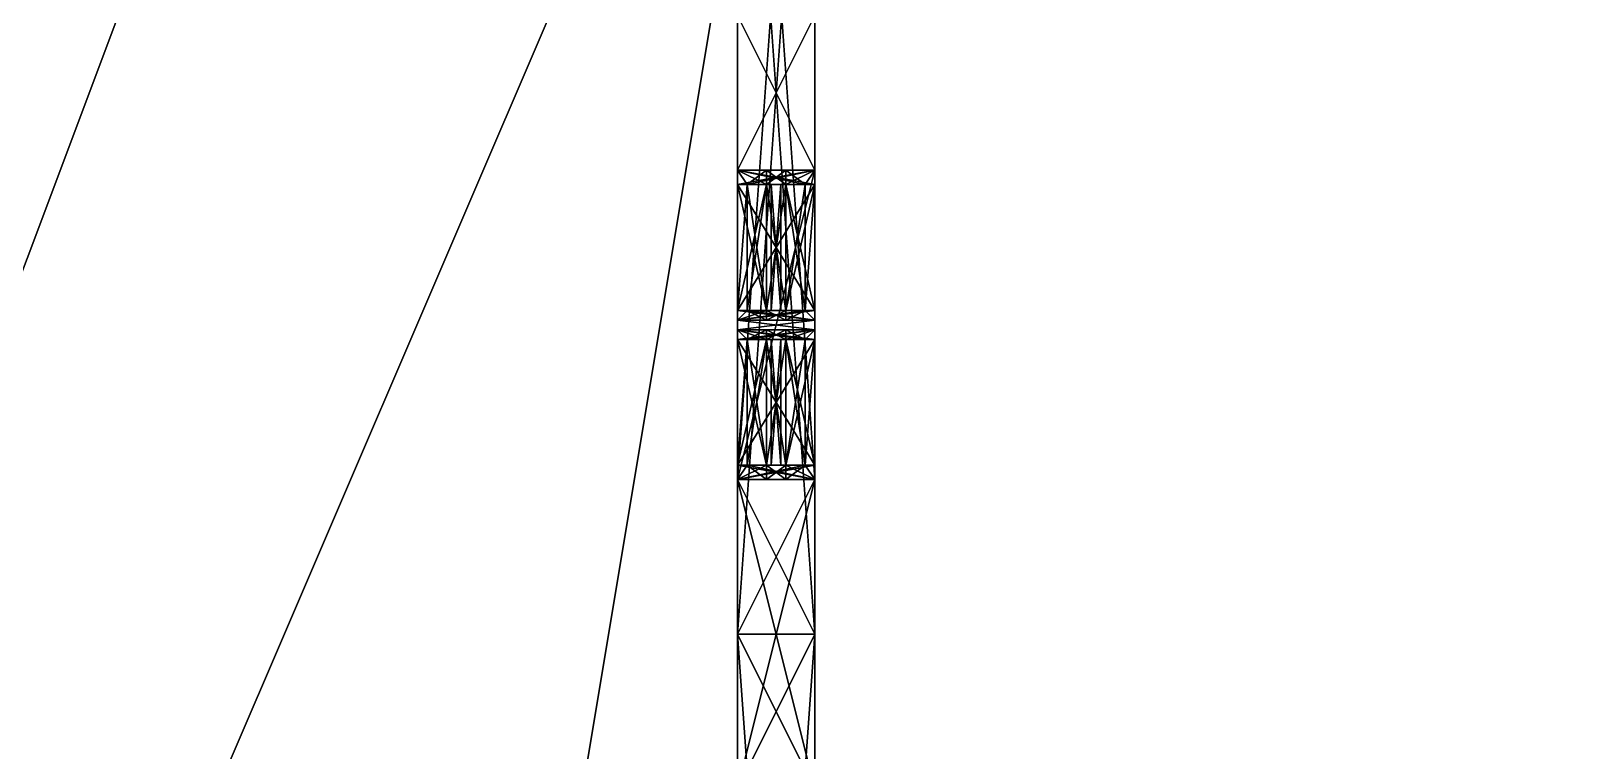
# Model space of a CAD drawing. Extents: x -3136 to 3456, y -896 to 5632.
# Drawn here: x -162 to 160, y 1511.9 to 1660.7 of the extents above; entities that cross this region are included whole.
import ezdxf

# ---------------------------------------------------------------- set-up
doc = ezdxf.new("R2010")
doc.units = 0

msp = doc.modelspace()

# ---------------------------------------------------------------- meshes
at = {"layer": 'OBJECT029', "color": 50}
mesh = msp.add_polyface(dxfattribs=at)
corners = [(-16, 1536, 128), (-16, 1568, 128), (0, 1568, 128), (0, 1536, 128), (-16, 1792), (-16, 1760), (0, 1760), (0, 1792)]
mesh.append_faces([[corners[k] for k in face] for face in [(1, 3, 0), (5, 7, 4), (4, 0, 5), (6, 2, 7), (5, 3, 6), (1, 7, 2)]], dxfattribs={"vtx0": -1})
mesh.append_faces([[corners[k] for k in face] for face in [(1, 2, 3), (5, 6, 7), (4, 1, 0), (6, 3, 2), (5, 0, 3), (1, 4, 7)]], dxfattribs={"vtx2": -1})
at = {"layer": 'OBJECT030', "color": 50}
mesh = msp.add_polyface(dxfattribs=at)
corners = [(-16, 1504, 128), (-16, 1536, 128), (0, 1536, 128), (0, 1504, 128), (-16, 1312), (-16, 1280), (0, 1280), (0, 1312)]
mesh.append_faces([[corners[k] for k in face] for face in [(1, 3, 0), (5, 7, 4), (6, 2, 7), (4, 0, 5), (1, 7, 2), (5, 3, 6)]], dxfattribs={"vtx0": -1})
mesh.append_faces([[corners[k] for k in face] for face in [(1, 2, 3), (5, 6, 7), (6, 3, 2), (4, 1, 0), (1, 4, 7), (5, 0, 3)]], dxfattribs={"vtx2": -1})
at = {"layer": 'OBJECT037', "color": 50}
mesh = msp.add_polyface(dxfattribs=at)
corners = [(-16, 1568, 288), (-16, 1536, 288), (0, 1536, 288), (0, 1568, 288), (-16, 1760, 416), (-16, 1792, 416), (0, 1792, 416), (0, 1760, 416)]
mesh.append_faces([[corners[k] for k in face] for face in [(1, 3, 0), (5, 7, 4), (2, 6, 3), (0, 4, 1), (1, 7, 2), (5, 3, 6)]], dxfattribs={"vtx0": -1})
mesh.append_faces([[corners[k] for k in face] for face in [(1, 2, 3), (5, 6, 7), (2, 7, 6), (0, 5, 4), (1, 4, 7), (5, 0, 3)]], dxfattribs={"vtx2": -1})
at = {"layer": 'OBJECT038', "color": 50}
mesh = msp.add_polyface(dxfattribs=at)
corners = [(-16, 1536, 288), (-16, 1504, 288), (0, 1504, 288), (0, 1536, 288), (-16, 1280, 416), (-16, 1312, 416), (0, 1312, 416), (0, 1280, 416)]
mesh.append_faces([[corners[k] for k in face] for face in [(1, 3, 0), (5, 7, 4), (0, 4, 1), (2, 6, 3), (5, 3, 6), (1, 7, 2)]], dxfattribs={"vtx0": -1})
mesh.append_faces([[corners[k] for k in face] for face in [(1, 2, 3), (5, 6, 7), (0, 5, 4), (2, 7, 6), (5, 0, 3), (1, 4, 7)]], dxfattribs={"vtx2": -1})
at = {"layer": 'OBJECT053', "color": 50}
mesh = msp.add_polyface(dxfattribs=at)
corners = [(-768, 2048, 144), (0, 2048, 144), (0, 0, 144), (-768, 0, 144), (-768, 0, 128), (0, 0, 128), (0, 2048, 128), (-768, 2048, 128)]
mesh.append_faces([[corners[k] for k in face] for face in [(1, 3, 0), (5, 7, 4), (5, 1, 6), (6, 0, 7), (4, 2, 5), (7, 3, 4)]], dxfattribs={"vtx0": -1})
mesh.append_faces([[corners[k] for k in face] for face in [(1, 2, 3), (5, 6, 7), (5, 2, 1), (6, 1, 0), (4, 3, 2), (7, 0, 3)]], dxfattribs={"vtx2": -1})
at = {"layer": 'OBJECT067', "color": 50}
mesh = msp.add_polyface(dxfattribs=at)
corners = [(-2944, -896, 2176), (-2944, 5504, 2176), (3456, 5504, 2176), (3456, -896, 2176), (-2944, 5504, 2048), (-2944, -896, 2048), (3456, -896, 2048), (3456, 5504, 2048)]
mesh.append_faces([[corners[k] for k in face] for face in [(1, 3, 0), (5, 7, 4), (4, 0, 5), (6, 2, 7), (7, 1, 4), (5, 3, 6)]], dxfattribs={"vtx0": -1})
mesh.append_faces([[corners[k] for k in face] for face in [(1, 2, 3), (5, 6, 7), (4, 1, 0), (6, 3, 2), (7, 2, 1), (5, 0, 3)]], dxfattribs={"vtx2": -1})
at = {"layer": 'OBJECT071', "color": 50}
mesh = msp.add_polyface(dxfattribs=at)
corners = [(-16, 1504, 272), (-16, 1568, 272), (0, 1568, 272), (0, 1504, 272), (-16, 1568, 144), (-16, 1504, 144), (0, 1504, 144), (0, 1568, 144)]
mesh.append_faces([[corners[k] for k in face] for face in [(1, 3, 0), (5, 7, 4), (4, 0, 5), (6, 2, 7), (5, 3, 6), (7, 1, 4)]], dxfattribs={"vtx0": -1})
mesh.append_faces([[corners[k] for k in face] for face in [(1, 2, 3), (5, 6, 7), (4, 1, 0), (6, 3, 2), (5, 0, 3), (7, 2, 1)]], dxfattribs={"vtx2": -1})
at = {"layer": 'OBJECT126', "color": 50}
mesh = msp.add_polyface(dxfattribs=at)
corners = [(-16, 1632, 272), (-16, 1632, 256), (-16, 1664, 256), (-16, 1664, 272), (0, 1664, 272), (0, 1664, 256), (0, 1632, 256), (0, 1632, 272)]
mesh.append_faces([[corners[k] for k in face] for face in [(1, 3, 0), (5, 7, 4), (6, 0, 7), (2, 4, 3), (3, 7, 0), (1, 5, 2)]], dxfattribs={"vtx0": -1})
mesh.append_faces([[corners[k] for k in face] for face in [(1, 2, 3), (5, 6, 7), (6, 1, 0), (2, 5, 4), (3, 4, 7), (1, 6, 5)]], dxfattribs={"vtx2": -1})
at = {"layer": 'OBJECT127', "color": 50}
mesh = msp.add_polyface(dxfattribs=at)
corners = [(-16, 1632, 256), (-16, 1632, 168), (-16, 1664, 168), (-16, 1664, 256), (0, 1664, 256), (0, 1664, 168), (0, 1632, 168), (0, 1632, 256)]
mesh.append_faces([[corners[k] for k in face] for face in [(1, 3, 0), (5, 7, 4), (6, 0, 7), (2, 4, 3), (3, 7, 0), (1, 5, 2)]], dxfattribs={"vtx0": -1})
mesh.append_faces([[corners[k] for k in face] for face in [(1, 2, 3), (5, 6, 7), (6, 1, 0), (2, 5, 4), (3, 4, 7), (1, 6, 5)]], dxfattribs={"vtx2": -1})
at = {"layer": 'OBJECT128', "color": 50}
mesh = msp.add_polyface(dxfattribs=at)
corners = [(-16, 1632, 168), (-16, 1632, 144), (-16, 1664, 144), (-16, 1664, 168), (0, 1664, 168), (0, 1664, 144), (0, 1632, 144), (0, 1632, 168)]
mesh.append_faces([[corners[k] for k in face] for face in [(1, 3, 0), (5, 7, 4), (6, 0, 7), (2, 4, 3), (1, 5, 2), (3, 7, 0)]], dxfattribs={"vtx0": -1})
mesh.append_faces([[corners[k] for k in face] for face in [(1, 2, 3), (5, 6, 7), (6, 1, 0), (2, 5, 4), (1, 6, 5), (3, 4, 7)]], dxfattribs={"vtx2": -1})
at = {"layer": 'OBJECT264', "color": 50}
mesh = msp.add_polyface(dxfattribs=at)
corners = [(0, 0, 288), (-768, 0, 288), (-768, 1792, 288), (0, 1792, 288), (-768, 1792, 272), (-768, 0, 272), (0, 0, 272), (0, 1792, 272)]
mesh.append_faces([[corners[k] for k in face] for face in [(1, 3, 0), (5, 7, 4), (5, 0, 6), (6, 3, 7), (4, 1, 5), (7, 2, 4)]], dxfattribs={"vtx0": -1})
mesh.append_faces([[corners[k] for k in face] for face in [(1, 2, 3), (5, 6, 7), (5, 1, 0), (6, 0, 3), (4, 2, 1), (7, 3, 2)]], dxfattribs={"vtx2": -1})
at = {"layer": 'OBJECT293', "color": 50}
mesh = msp.add_polyface(dxfattribs=at)
corners = [(-2048, 0, 432), (-2048, 1824, 432), (-1824, 2048, 432), (-224, 2048, 432), (0, 1824, 432), (0, 0, 432), (-2048, 1824, 416), (-2048, 0, 416), (0, 0, 416), (0, 1824, 416), (-224, 2048, 416), (-1824, 2048, 416)]
mesh.append_faces([[corners[k] for k in face] for face in [(1, 5, 0), (7, 11, 6), (6, 0, 7), (8, 4, 9), (10, 2, 11), (7, 5, 8), (9, 3, 10), (11, 1, 6)]], dxfattribs={"vtx0": -1})
mesh.append_faces([[corners[k] for k in face] for face in [(1, 3, 4), (1, 4, 5), (7, 9, 10), (7, 10, 11)]], dxfattribs={"vtx0": -1, "vtx2": -1})
mesh.append_faces([[corners[k] for k in face] for face in [(1, 2, 3), (7, 8, 9), (6, 1, 0), (8, 5, 4), (10, 3, 2), (7, 0, 5), (9, 4, 3), (11, 2, 1)]], dxfattribs={"vtx2": -1})
at = {"layer": 'OBJECT296', "color": 50}
mesh = msp.add_polyface(dxfattribs=at)
corners = [(0, 0), (0, 2048), (3328, 2048), (3328, 0), (3328, 0, -128), (3328, 2048, -128), (0, 2048, -128), (0, 0, -128)]
mesh.append_faces([[corners[k] for k in face] for face in [(1, 3, 0), (5, 7, 4), (4, 2, 5), (5, 1, 6), (6, 0, 7), (7, 3, 4)]], dxfattribs={"vtx0": -1})
mesh.append_faces([[corners[k] for k in face] for face in [(1, 2, 3), (5, 6, 7), (4, 3, 2), (5, 2, 1), (6, 1, 0), (7, 0, 3)]], dxfattribs={"vtx2": -1})
at = {"layer": 'OBJECT302', "color": 50}
mesh = msp.add_polyface(dxfattribs=at)
corners = [(-256, 256), (-256, 1792), (0, 1792), (0, 256), (0, 256, -128), (0, 1792, -128), (-256, 1792, -128), (-256, 256, -128)]
mesh.append_faces([[corners[k] for k in face] for face in [(1, 3, 0), (5, 7, 4), (4, 2, 5), (5, 1, 6), (6, 0, 7), (7, 3, 4)]], dxfattribs={"vtx0": -1})
mesh.append_faces([[corners[k] for k in face] for face in [(1, 2, 3), (5, 6, 7), (4, 3, 2), (5, 2, 1), (6, 1, 0), (7, 0, 3)]], dxfattribs={"vtx2": -1})
at = {"layer": 'OBJECT623', "color": 50}
mesh = msp.add_polyface(dxfattribs=at)
corners = [(0, 1568, 272), (-16, 1568, 272), (-16, 1632, 272), (0, 1632, 272), (-16, 1632, 256), (-16, 1568, 256), (0, 1568, 256), (0, 1632, 256)]
mesh.append_faces([[corners[k] for k in face] for face in [(1, 3, 0), (5, 7, 4), (5, 0, 6), (6, 3, 7), (4, 1, 5), (7, 2, 4)]], dxfattribs={"vtx0": -1})
mesh.append_faces([[corners[k] for k in face] for face in [(1, 2, 3), (5, 6, 7), (5, 1, 0), (6, 0, 3), (4, 2, 1), (7, 3, 2)]], dxfattribs={"vtx2": -1})
at = {"layer": 'OBJECT624', "color": 50}
mesh = msp.add_polyface(dxfattribs=at)
corners = [(0, 1568, 256), (0, 1568, 254), (-16, 1568, 254), (-16, 1568, 256), (-2, 1571, 254), (-14, 1571, 254)]
mesh.append_faces([[corners[k] for k in face] for face in [(1, 0, 4), (2, 5, 3)]])
mesh.append_faces([[corners[k] for k in face] for face in [(1, 3, 0), (1, 5, 2), (3, 4, 0)]], dxfattribs={"vtx0": -1})
mesh.append_faces([[corners[k] for k in face] for face in [(1, 2, 3), (1, 4, 5), (3, 5, 4)]], dxfattribs={"vtx2": -1})
at = {"layer": 'OBJECT625', "color": 50}
mesh = msp.add_polyface(dxfattribs=at)
corners = [(-16, 1568, 256), (-16, 1571, 256), (0, 1571, 256), (0, 1568, 256), (-2, 1571, 254), (-14, 1571, 254)]
mesh.append_faces([[corners[k] for k in face] for face in [(2, 4, 3), (1, 0, 5)]])
mesh.append_faces([[corners[k] for k in face] for face in [(1, 3, 0), (2, 5, 4), (3, 5, 0)]], dxfattribs={"vtx0": -1})
mesh.append_faces([[corners[k] for k in face] for face in [(1, 2, 3), (2, 1, 5), (3, 4, 5)]], dxfattribs={"vtx2": -1})
at = {"layer": 'OBJECT626', "color": 50}
mesh = msp.add_polyface(dxfattribs=at)
corners = [(0, 1601, 179), (0, 1599, 179), (0, 1599, 254), (0, 1601, 254), (-16, 1599, 179), (-16, 1601, 179), (-16, 1601, 254), (-16, 1599, 254)]
mesh.append_faces([[corners[k] for k in face] for face in [(1, 3, 0), (5, 7, 4), (4, 0, 5), (6, 2, 7), (5, 3, 6), (1, 7, 2)]], dxfattribs={"vtx0": -1})
mesh.append_faces([[corners[k] for k in face] for face in [(1, 2, 3), (5, 6, 7), (4, 1, 0), (6, 3, 2), (5, 0, 3), (1, 4, 7)]], dxfattribs={"vtx2": -1})
at = {"layer": 'OBJECT627', "color": 50}
mesh = msp.add_polyface(dxfattribs=at)
corners = [(-16, 1597, 256), (-16, 1599, 256), (0, 1599, 256), (0, 1597, 256), (-2, 1597, 254), (-14, 1597, 254)]
mesh.append_faces([[corners[k] for k in face] for face in [(3, 2, 4), (0, 5, 1)]])
mesh.append_faces([[corners[k] for k in face] for face in [(1, 3, 0), (3, 5, 0), (2, 5, 4)]], dxfattribs={"vtx0": -1})
mesh.append_faces([[corners[k] for k in face] for face in [(1, 2, 3), (3, 4, 5), (2, 1, 5)]], dxfattribs={"vtx2": -1})
at = {"layer": 'OBJECT628', "color": 50}
mesh = msp.add_polyface(dxfattribs=at)
corners = [(0, 1599, 256), (0, 1599, 254), (-2, 1597, 254), (-14, 1597, 254), (-16, 1599, 254), (-16, 1599, 256)]
mesh.append_faces([[corners[k] for k in face] for face in [(1, 2, 0), (4, 5, 3)]])
mesh.append_faces([[corners[k] for k in face] for face in [(3, 1, 4), (4, 0, 5), (2, 5, 0)]], dxfattribs={"vtx0": -1})
mesh.append_faces([[corners[k] for k in face] for face in [(3, 2, 1), (4, 1, 0), (2, 3, 5)]], dxfattribs={"vtx2": -1})
at = {"layer": 'OBJECT629', "color": 50}
mesh = msp.add_polyface(dxfattribs=at)
corners = [(-16, 1599, 256), (-16, 1601, 256), (0, 1601, 256), (0, 1599, 256), (0, 1601, 254), (0, 1599, 254), (-16, 1599, 254), (-16, 1601, 254)]
mesh.append_faces([[corners[k] for k in face] for face in [(1, 3, 0), (5, 2, 4), (7, 0, 6), (6, 4, 7), (0, 5, 6), (2, 7, 4)]], dxfattribs={"vtx0": -1})
mesh.append_faces([[corners[k] for k in face] for face in [(1, 2, 3), (5, 3, 2), (7, 1, 0), (6, 5, 4), (0, 3, 5), (2, 1, 7)]], dxfattribs={"vtx2": -1})
at = {"layer": 'OBJECT630', "color": 50}
mesh = msp.add_polyface(dxfattribs=at)
corners = [(-2, 1603, 254), (0, 1601, 254), (0, 1601, 256), (-16, 1601, 256), (-16, 1601, 254), (-14, 1603, 254)]
mesh.append_faces([[corners[k] for k in face] for face in [(1, 2, 0), (4, 5, 3)]])
mesh.append_faces([[corners[k] for k in face] for face in [(0, 4, 1), (1, 3, 2), (5, 2, 3)]], dxfattribs={"vtx0": -1})
mesh.append_faces([[corners[k] for k in face] for face in [(0, 5, 4), (1, 4, 3), (5, 0, 2)]], dxfattribs={"vtx2": -1})
at = {"layer": 'OBJECT631', "color": 50}
mesh = msp.add_polyface(dxfattribs=at)
corners = [(-16, 1601, 256), (-16, 1603, 256), (0, 1603, 256), (0, 1601, 256), (-2, 1603, 254), (-14, 1603, 254)]
mesh.append_faces([[corners[k] for k in face] for face in [(2, 4, 3), (1, 0, 5)]])
mesh.append_faces([[corners[k] for k in face] for face in [(1, 3, 0), (2, 5, 4), (3, 5, 0)]], dxfattribs={"vtx0": -1})
mesh.append_faces([[corners[k] for k in face] for face in [(1, 2, 3), (2, 1, 5), (3, 4, 5)]], dxfattribs={"vtx2": -1})
at = {"layer": 'OBJECT632', "color": 50}
mesh = msp.add_polyface(dxfattribs=at)
corners = [(0, 1597, 171), (0, 1597, 169), (0, 1571, 169), (0, 1571, 171), (-16, 1571, 171), (-16, 1571, 169), (-16, 1597, 169), (-16, 1597, 171)]
mesh.append_faces([[corners[k] for k in face] for face in [(1, 3, 0), (5, 7, 4), (2, 4, 3), (6, 0, 7), (5, 1, 6), (7, 3, 4)]], dxfattribs={"vtx0": -1})
mesh.append_faces([[corners[k] for k in face] for face in [(1, 2, 3), (5, 6, 7), (2, 5, 4), (6, 1, 0), (5, 2, 1), (7, 0, 3)]], dxfattribs={"vtx2": -1})
at = {"layer": 'OBJECT633', "color": 50}
mesh = msp.add_polyface(dxfattribs=at)
corners = [(-16, 1597, 144), (-16, 1571, 144), (0, 1571, 144), (0, 1597, 144), (0, 1597, 169), (0, 1571, 169), (-16, 1571, 169), (-16, 1597, 169)]
mesh.append_faces([[corners[k] for k in face] for face in [(1, 3, 0), (3, 5, 4), (1, 7, 6), (2, 6, 5), (0, 4, 7), (7, 5, 6)]], dxfattribs={"vtx0": -1})
mesh.append_faces([[corners[k] for k in face] for face in [(1, 2, 3), (3, 2, 5), (1, 0, 7), (2, 1, 6), (0, 3, 4), (7, 4, 5)]], dxfattribs={"vtx2": -1})
at = {"layer": 'OBJECT634', "color": 50}
mesh = msp.add_polyface(dxfattribs=at)
corners = [(-16, 1571, 144), (-16, 1568, 144), (0, 1568, 144), (0, 1571, 144), (0, 1568, 171), (-16, 1568, 171), (0, 1571, 171), (-16, 1571, 171)]
mesh.append_faces([[corners[k] for k in face] for face in [(1, 3, 0), (2, 5, 4), (3, 4, 6), (1, 7, 5), (0, 6, 7), (5, 6, 4)]], dxfattribs={"vtx0": -1})
mesh.append_faces([[corners[k] for k in face] for face in [(1, 2, 3), (2, 1, 5), (3, 2, 4), (1, 0, 7), (0, 3, 6), (5, 7, 6)]], dxfattribs={"vtx2": -1})
at = {"layer": 'OBJECT635', "color": 50}
mesh = msp.add_polyface(dxfattribs=at)
corners = [(-16, 1599, 144), (-16, 1597, 144), (0, 1597, 144), (0, 1599, 144), (0, 1597, 171), (0, 1599, 171), (-16, 1597, 171), (-16, 1599, 171)]
mesh.append_faces([[corners[k] for k in face] for face in [(1, 3, 0), (2, 5, 3), (1, 7, 6), (2, 6, 4), (7, 4, 6), (0, 5, 7)]], dxfattribs={"vtx0": -1})
mesh.append_faces([[corners[k] for k in face] for face in [(1, 2, 3), (2, 4, 5), (1, 0, 7), (2, 1, 6), (7, 5, 4), (0, 3, 5)]], dxfattribs={"vtx2": -1})
at = {"layer": 'OBJECT636', "color": 50}
mesh = msp.add_polyface(dxfattribs=at)
corners = [(-16, 1601, 144), (-16, 1599, 144), (0, 1599, 144), (0, 1601, 144), (0, 1599, 171), (0, 1601, 171), (-16, 1601, 171), (-16, 1599, 171)]
mesh.append_faces([[corners[k] for k in face] for face in [(1, 3, 0), (2, 5, 3), (0, 7, 1), (6, 4, 7), (2, 7, 4), (0, 5, 6)]], dxfattribs={"vtx0": -1})
mesh.append_faces([[corners[k] for k in face] for face in [(1, 2, 3), (2, 4, 5), (0, 6, 7), (6, 5, 4), (2, 1, 7), (0, 3, 5)]], dxfattribs={"vtx2": -1})
at = {"layer": 'OBJECT637', "color": 50}
mesh = msp.add_polyface(dxfattribs=at)
corners = [(-16, 1603, 144), (-16, 1601, 144), (0, 1601, 144), (0, 1603, 144), (0, 1603, 171), (0, 1601, 171), (-16, 1603, 171), (-16, 1601, 171)]
mesh.append_faces([[corners[k] for k in face] for face in [(1, 3, 0), (3, 5, 4), (0, 7, 1), (0, 4, 6), (6, 5, 7), (2, 7, 5)]], dxfattribs={"vtx0": -1})
mesh.append_faces([[corners[k] for k in face] for face in [(1, 2, 3), (3, 2, 5), (0, 6, 7), (0, 3, 4), (6, 4, 5), (2, 1, 7)]], dxfattribs={"vtx2": -1})
at = {"layer": 'OBJECT638', "color": 50}
mesh = msp.add_polyface(dxfattribs=at)
corners = [(0, 1601, 171), (0, 1599, 171), (0, 1599, 179), (0, 1601, 179), (-16, 1599, 171), (-16, 1601, 171), (-16, 1601, 179), (-16, 1599, 179)]
mesh.append_faces([[corners[k] for k in face] for face in [(1, 3, 0), (5, 7, 4), (6, 2, 7), (4, 0, 5), (1, 7, 2), (5, 3, 6)]], dxfattribs={"vtx0": -1})
mesh.append_faces([[corners[k] for k in face] for face in [(1, 2, 3), (5, 6, 7), (6, 3, 2), (4, 1, 0), (1, 4, 7), (5, 0, 3)]], dxfattribs={"vtx2": -1})
at = {"layer": 'OBJECT639', "color": 50}
mesh = msp.add_polyface(dxfattribs=at)
corners = [(0, 1568, 179), (0, 1568, 171), (-16, 1568, 171), (-16, 1568, 179), (-2, 1571, 179), (-14, 1571, 179)]
mesh.append_faces([[corners[k] for k in face] for face in [(0, 4, 1), (2, 5, 3)]])
mesh.append_faces([[corners[k] for k in face] for face in [(1, 3, 0), (3, 4, 0), (1, 5, 2)]], dxfattribs={"vtx0": -1})
mesh.append_faces([[corners[k] for k in face] for face in [(1, 2, 3), (3, 5, 4), (1, 4, 5)]], dxfattribs={"vtx2": -1})
at = {"layer": 'OBJECT640', "color": 50}
mesh = msp.add_polyface(dxfattribs=at)
corners = [(-2, 1571, 178.99), (0, 1571, 171), (0, 1568, 171), (-16, 1568, 171), (-16, 1571, 171), (-14, 1571, 179)]
mesh.append_faces([[corners[k] for k in face] for face in [(1, 2, 0), (4, 5, 3)]])
mesh.append_faces([[corners[k] for k in face] for face in [(0, 4, 1), (3, 1, 4), (2, 5, 0)]], dxfattribs={"vtx0": -1})
mesh.append_faces([[corners[k] for k in face] for face in [(0, 5, 4), (3, 2, 1), (2, 3, 5)]], dxfattribs={"vtx2": -1})
at = {"layer": 'OBJECT641', "color": 50}
mesh = msp.add_polyface(dxfattribs=at)
corners = [(0, 1599, 171), (0, 1597, 171), (-2, 1597, 179), (-14, 1597, 179), (-16, 1597, 171), (-16, 1599, 171)]
mesh.append_faces([[corners[k] for k in face] for face in [(1, 2, 0), (4, 5, 3)]])
mesh.append_faces([[corners[k] for k in face] for face in [(1, 3, 2), (4, 0, 5), (2, 5, 0)]], dxfattribs={"vtx0": -1})
mesh.append_faces([[corners[k] for k in face] for face in [(1, 4, 3), (4, 1, 0), (2, 3, 5)]], dxfattribs={"vtx2": -1})
at = {"layer": 'OBJECT642', "color": 50}
mesh = msp.add_polyface(dxfattribs=at)
corners = [(-2, 1597, 179), (0, 1599, 179), (0, 1599, 171), (-16, 1599, 171), (-16, 1599, 179), (-14, 1597, 179)]
mesh.append_faces([[corners[k] for k in face] for face in [(1, 2, 0), (4, 5, 3)]])
mesh.append_faces([[corners[k] for k in face] for face in [(0, 4, 1), (3, 1, 4), (2, 5, 0)]], dxfattribs={"vtx0": -1})
mesh.append_faces([[corners[k] for k in face] for face in [(0, 5, 4), (3, 2, 1), (2, 3, 5)]], dxfattribs={"vtx2": -1})
at = {"layer": 'OBJECT643', "color": 50}
mesh = msp.add_polyface(dxfattribs=at)
corners = [(-16, 1629, 144), (-16, 1603, 144), (0, 1603, 144), (0, 1629, 144), (0, 1629, 171), (0, 1603, 171), (-16, 1603, 171), (-16, 1629, 171)]
mesh.append_faces([[corners[k] for k in face] for face in [(1, 3, 0), (3, 5, 4), (1, 7, 6), (0, 4, 7), (2, 6, 5), (7, 5, 6)]], dxfattribs={"vtx0": -1})
mesh.append_faces([[corners[k] for k in face] for face in [(1, 2, 3), (3, 2, 5), (1, 0, 7), (0, 3, 4), (2, 1, 6), (7, 4, 5)]], dxfattribs={"vtx2": -1})
at = {"layer": 'OBJECT644', "color": 50}
mesh = msp.add_polyface(dxfattribs=at)
corners = [(0, 1601, 171), (0, 1601, 179), (-2, 1603, 179), (-14, 1603, 179), (-16, 1601, 179), (-16, 1601, 171)]
mesh.append_faces([[corners[k] for k in face] for face in [(1, 2, 0), (4, 5, 3)]])
mesh.append_faces([[corners[k] for k in face] for face in [(3, 1, 4), (0, 4, 1), (2, 5, 0)]], dxfattribs={"vtx0": -1})
mesh.append_faces([[corners[k] for k in face] for face in [(3, 2, 1), (0, 5, 4), (2, 3, 5)]], dxfattribs={"vtx2": -1})
at = {"layer": 'OBJECT645', "color": 50}
mesh = msp.add_polyface(dxfattribs=at)
corners = [(-2, 1603, 179), (0, 1603, 171), (0, 1601, 171), (-16, 1601, 171), (-16, 1603, 171), (-14, 1603, 179)]
mesh.append_faces([[corners[k] for k in face] for face in [(1, 2, 0), (4, 5, 3)]])
mesh.append_faces([[corners[k] for k in face] for face in [(0, 4, 1), (3, 1, 4), (2, 5, 0)]], dxfattribs={"vtx0": -1})
mesh.append_faces([[corners[k] for k in face] for face in [(0, 5, 4), (3, 2, 1), (2, 3, 5)]], dxfattribs={"vtx2": -1})
at = {"layer": 'OBJECT646', "color": 50}
mesh = msp.add_polyface(dxfattribs=at)
corners = [(0, 1632, 144), (-16, 1632, 144), (-16, 1629, 144), (0, 1629, 144), (-16, 1632, 171), (0, 1632, 171), (0, 1629, 171), (-16, 1629, 171)]
mesh.append_faces([[corners[k] for k in face] for face in [(1, 3, 0), (1, 5, 4), (0, 6, 5), (2, 4, 7), (3, 7, 6), (4, 6, 7)]], dxfattribs={"vtx0": -1})
mesh.append_faces([[corners[k] for k in face] for face in [(1, 2, 3), (1, 0, 5), (0, 3, 6), (2, 1, 4), (3, 2, 7), (4, 5, 6)]], dxfattribs={"vtx2": -1})
at = {"layer": 'OBJECT647', "color": 50}
mesh = msp.add_polyface(dxfattribs=at)
corners = [(-16, 1632, 179), (-16, 1632, 171), (0, 1632, 171), (0, 1632, 179), (-2, 1629, 179), (-14, 1629, 179)]
mesh.append_faces([[corners[k] for k in face] for face in [(2, 4, 3), (0, 5, 1)]])
mesh.append_faces([[corners[k] for k in face] for face in [(1, 3, 0), (3, 5, 0), (2, 5, 4)]], dxfattribs={"vtx0": -1})
mesh.append_faces([[corners[k] for k in face] for face in [(1, 2, 3), (3, 4, 5), (2, 1, 5)]], dxfattribs={"vtx2": -1})
at = {"layer": 'OBJECT648', "color": 50}
mesh = msp.add_polyface(dxfattribs=at)
corners = [(0, 1632, 171), (0, 1629, 171), (-2, 1629, 179), (-14, 1629, 179), (-16, 1629, 171), (-16, 1632, 171)]
mesh.append_faces([[corners[k] for k in face] for face in [(1, 2, 0), (4, 5, 3)]])
mesh.append_faces([[corners[k] for k in face] for face in [(1, 3, 2), (4, 0, 5), (2, 5, 0)]], dxfattribs={"vtx0": -1})
mesh.append_faces([[corners[k] for k in face] for face in [(1, 4, 3), (4, 1, 0), (2, 3, 5)]], dxfattribs={"vtx2": -1})
at = {"layer": 'OBJECT649', "color": 50}
mesh = msp.add_polyface(dxfattribs=at)
corners = [(-16, 1629, 256), (-16, 1632, 256), (0, 1632, 256), (0, 1629, 256), (-2, 1629, 254), (-14, 1629, 254)]
mesh.append_faces([[corners[k] for k in face] for face in [(3, 2, 4), (0, 5, 1)]])
mesh.append_faces([[corners[k] for k in face] for face in [(1, 3, 0), (3, 5, 0), (1, 4, 2)]], dxfattribs={"vtx0": -1})
mesh.append_faces([[corners[k] for k in face] for face in [(1, 2, 3), (3, 4, 5), (1, 5, 4)]], dxfattribs={"vtx2": -1})
at = {"layer": 'OBJECT650', "color": 50}
mesh = msp.add_polyface(dxfattribs=at)
corners = [(-16, 1632, 256), (-16, 1632, 254), (0, 1632, 254), (0, 1632, 256), (-2, 1629, 254), (-14, 1629, 254)]
mesh.append_faces([[corners[k] for k in face] for face in [(2, 4, 3), (1, 0, 5)]])
mesh.append_faces([[corners[k] for k in face] for face in [(1, 3, 0), (1, 4, 2), (3, 5, 0)]], dxfattribs={"vtx0": -1})
mesh.append_faces([[corners[k] for k in face] for face in [(1, 2, 3), (1, 5, 4), (3, 4, 5)]], dxfattribs={"vtx2": -1})
at = {"layer": 'OBJECT651', "color": 50}
mesh = msp.add_polyface(dxfattribs=at)
corners = [(-10, 1568, 179), (-16, 1568, 179), (-16, 1568, 254), (-10, 1568, 254), (-14, 1571, 179), (-14, 1571, 254), (-10, 1571, 179), (-10, 1571, 254)]
mesh.append_faces([[corners[k] for k in face] for face in [(1, 3, 0), (1, 5, 2), (4, 0, 6), (2, 7, 3), (4, 7, 5), (0, 7, 6)]], dxfattribs={"vtx0": -1})
mesh.append_faces([[corners[k] for k in face] for face in [(1, 2, 3), (1, 4, 5), (4, 1, 0), (2, 5, 7), (4, 6, 7), (0, 3, 7)]], dxfattribs={"vtx2": -1})
at = {"layer": 'OBJECT652', "color": 50}
mesh = msp.add_polyface(dxfattribs=at)
corners = [(-6, 1568, 179), (-10, 1568, 179), (-10, 1568, 254), (-6, 1568, 254), (-6, 1571, 179), (-10, 1571, 179), (-10, 1571, 254), (-6, 1571, 254)]
mesh.append_faces([[corners[k] for k in face] for face in [(1, 3, 0), (5, 0, 4), (2, 7, 3), (4, 6, 5), (1, 6, 2), (0, 7, 4)]], dxfattribs={"vtx0": -1})
mesh.append_faces([[corners[k] for k in face] for face in [(1, 2, 3), (5, 1, 0), (2, 6, 7), (4, 7, 6), (1, 5, 6), (0, 3, 7)]], dxfattribs={"vtx2": -1})
at = {"layer": 'OBJECT653', "color": 50}
mesh = msp.add_polyface(dxfattribs=at)
corners = [(0, 1568, 254), (0, 1568, 179), (-6, 1568, 179), (-6, 1568, 254), (-2, 1571, 179), (-2, 1571, 254), (-6, 1571, 179), (-6, 1571, 254)]
mesh.append_faces([[corners[k] for k in face] for face in [(1, 3, 0), (1, 5, 4), (1, 6, 2), (3, 5, 0), (4, 7, 6), (2, 7, 3)]], dxfattribs={"vtx0": -1})
mesh.append_faces([[corners[k] for k in face] for face in [(1, 2, 3), (1, 0, 5), (1, 4, 6), (3, 7, 5), (4, 5, 7), (2, 6, 7)]], dxfattribs={"vtx2": -1})
at = {"layer": 'OBJECT654', "color": 50}
mesh = msp.add_polyface(dxfattribs=at)
corners = [(-14, 1597, 179), (-16, 1599, 179), (-16, 1599, 254), (-14, 1597, 254), (-10, 1599, 179), (-10, 1597, 179), (-10, 1597, 254), (-10, 1599, 254)]
mesh.append_faces([[corners[k] for k in face] for face in [(1, 3, 0), (1, 5, 4), (3, 7, 6), (0, 6, 5), (1, 7, 2), (5, 7, 4)]], dxfattribs={"vtx0": -1})
mesh.append_faces([[corners[k] for k in face] for face in [(1, 2, 3), (1, 0, 5), (3, 2, 7), (0, 3, 6), (1, 4, 7), (5, 6, 7)]], dxfattribs={"vtx2": -1})
at = {"layer": 'OBJECT655', "color": 50}
mesh = msp.add_polyface(dxfattribs=at)
corners = [(-6, 1599, 179), (-10, 1599, 179), (-10, 1597, 179), (-6, 1597, 179), (-6, 1597, 254), (-10, 1597, 254), (-10, 1599, 254), (-6, 1599, 254)]
mesh.append_faces([[corners[k] for k in face] for face in [(1, 3, 0), (5, 7, 4), (2, 4, 3), (0, 6, 1), (1, 5, 2), (3, 7, 0)]], dxfattribs={"vtx0": -1})
mesh.append_faces([[corners[k] for k in face] for face in [(1, 2, 3), (5, 6, 7), (2, 5, 4), (0, 7, 6), (1, 6, 5), (3, 4, 7)]], dxfattribs={"vtx2": -1})
at = {"layer": 'OBJECT656', "color": 50}
mesh = msp.add_polyface(dxfattribs=at)
corners = [(0, 1599, 179), (-2, 1597, 179), (-2, 1597, 254), (0, 1599, 254), (-6, 1597, 179), (-6, 1599, 179), (-6, 1599, 254), (-6, 1597, 254)]
mesh.append_faces([[corners[k] for k in face] for face in [(1, 3, 0), (1, 5, 4), (3, 7, 6), (1, 7, 2), (0, 6, 5), (5, 7, 4)]], dxfattribs={"vtx0": -1})
mesh.append_faces([[corners[k] for k in face] for face in [(1, 2, 3), (1, 0, 5), (3, 2, 7), (1, 4, 7), (0, 3, 6), (5, 6, 7)]], dxfattribs={"vtx2": -1})
at = {"layer": 'OBJECT657', "color": 50}
mesh = msp.add_polyface(dxfattribs=at)
corners = [(-16, 1597, 171), (-14, 1597, 179), (-14, 1571, 179), (-16, 1571, 171), (-10, 1571, 179), (-10, 1597, 179), (-10, 1571, 171), (-10, 1597, 171)]
mesh.append_faces([[corners[k] for k in face] for face in [(1, 3, 0), (2, 5, 4), (3, 4, 6), (0, 5, 1), (0, 6, 7), (4, 7, 6)]], dxfattribs={"vtx0": -1})
mesh.append_faces([[corners[k] for k in face] for face in [(1, 2, 3), (2, 1, 5), (3, 2, 4), (0, 7, 5), (0, 3, 6), (4, 5, 7)]], dxfattribs={"vtx2": -1})
at = {"layer": 'OBJECT658', "color": 50}
mesh = msp.add_polyface(dxfattribs=at)
corners = [(-6, 1571, 179), (-10, 1571, 179), (-10, 1597, 179), (-6, 1597, 179), (-6, 1571, 171), (-10, 1571, 171), (-10, 1597, 171), (-6, 1597, 171)]
mesh.append_faces([[corners[k] for k in face] for face in [(1, 3, 0), (5, 0, 4), (7, 2, 6), (6, 4, 7), (2, 5, 6), (0, 7, 4)]], dxfattribs={"vtx0": -1})
mesh.append_faces([[corners[k] for k in face] for face in [(1, 2, 3), (5, 1, 0), (7, 3, 2), (6, 5, 4), (2, 1, 5), (0, 3, 7)]], dxfattribs={"vtx2": -1})
at = {"layer": 'OBJECT659', "color": 50}
mesh = msp.add_polyface(dxfattribs=at)
corners = [(0, 1571, 171), (-2, 1571, 179), (-2, 1597, 179), (0, 1597, 171), (-6, 1597, 179), (-6, 1571, 179), (-6, 1571, 171), (-6, 1597, 171)]
mesh.append_faces([[corners[k] for k in face] for face in [(1, 3, 0), (2, 5, 4), (0, 5, 1), (3, 4, 7), (0, 7, 6), (4, 6, 7)]], dxfattribs={"vtx0": -1})
mesh.append_faces([[corners[k] for k in face] for face in [(1, 2, 3), (2, 1, 5), (0, 6, 5), (3, 2, 4), (0, 3, 7), (4, 5, 6)]], dxfattribs={"vtx2": -1})
at = {"layer": 'OBJECT660', "color": 50}
mesh = msp.add_polyface(dxfattribs=at)
corners = [(-10, 1571, 256), (-16, 1571, 256), (-16, 1597, 256), (-10, 1597, 256), (-14, 1571, 254), (-14, 1597, 254), (-10, 1597, 254), (-10, 1571, 254)]
mesh.append_faces([[corners[k] for k in face] for face in [(1, 3, 0), (5, 1, 4), (5, 7, 6), (4, 0, 7), (2, 6, 3), (7, 3, 6)]], dxfattribs={"vtx0": -1})
mesh.append_faces([[corners[k] for k in face] for face in [(1, 2, 3), (5, 2, 1), (5, 4, 7), (4, 1, 0), (2, 5, 6), (7, 0, 3)]], dxfattribs={"vtx2": -1})
at = {"layer": 'OBJECT661', "color": 50}
mesh = msp.add_polyface(dxfattribs=at)
corners = [(-6, 1571, 256), (-10, 1571, 256), (-10, 1597, 256), (-6, 1597, 256), (-6, 1597, 254), (-10, 1597, 254), (-10, 1571, 254), (-6, 1571, 254)]
mesh.append_faces([[corners[k] for k in face] for face in [(1, 3, 0), (5, 7, 4), (6, 0, 7), (4, 2, 5), (7, 3, 4), (5, 1, 6)]], dxfattribs={"vtx0": -1})
mesh.append_faces([[corners[k] for k in face] for face in [(1, 2, 3), (5, 6, 7), (6, 1, 0), (4, 3, 2), (7, 0, 3), (5, 2, 1)]], dxfattribs={"vtx2": -1})
at = {"layer": 'OBJECT662', "color": 50}
mesh = msp.add_polyface(dxfattribs=at)
corners = [(-6, 1597, 256), (0, 1597, 256), (0, 1571, 256), (-6, 1571, 256), (-2, 1597, 254), (-2, 1571, 254), (-6, 1571, 254), (-6, 1597, 254)]
mesh.append_faces([[corners[k] for k in face] for face in [(1, 3, 0), (5, 1, 4), (5, 7, 6), (2, 6, 3), (4, 0, 7), (7, 3, 6)]], dxfattribs={"vtx0": -1})
mesh.append_faces([[corners[k] for k in face] for face in [(1, 2, 3), (5, 2, 1), (5, 4, 7), (2, 5, 6), (4, 1, 0), (7, 0, 3)]], dxfattribs={"vtx2": -1})
at = {"layer": 'OBJECT663', "color": 50}
mesh = msp.add_polyface(dxfattribs=at)
corners = [(0, 1603, 171), (-2, 1603, 179), (-2, 1629, 179), (0, 1629, 171), (-6, 1629, 179), (-6, 1603, 179), (-6, 1629, 171), (-6, 1603, 171)]
mesh.append_faces([[corners[k] for k in face] for face in [(1, 3, 0), (2, 5, 4), (3, 4, 6), (0, 5, 1), (0, 6, 7), (4, 7, 6)]], dxfattribs={"vtx0": -1})
mesh.append_faces([[corners[k] for k in face] for face in [(1, 2, 3), (2, 1, 5), (3, 2, 4), (0, 7, 5), (0, 3, 6), (4, 5, 7)]], dxfattribs={"vtx2": -1})
at = {"layer": 'OBJECT664', "color": 50}
mesh = msp.add_polyface(dxfattribs=at)
corners = [(-6, 1603, 179), (-10, 1603, 179), (-10, 1629, 179), (-6, 1629, 179), (-10, 1629, 171), (-6, 1629, 171), (-6, 1603, 171), (-10, 1603, 171)]
mesh.append_faces([[corners[k] for k in face] for face in [(1, 3, 0), (5, 2, 4), (7, 0, 6), (4, 6, 5), (2, 7, 4), (0, 5, 6)]], dxfattribs={"vtx0": -1})
mesh.append_faces([[corners[k] for k in face] for face in [(1, 2, 3), (5, 3, 2), (7, 1, 0), (4, 7, 6), (2, 1, 7), (0, 3, 5)]], dxfattribs={"vtx2": -1})
at = {"layer": 'OBJECT665', "color": 50}
mesh = msp.add_polyface(dxfattribs=at)
corners = [(-16, 1629, 171), (-14, 1629, 179), (-14, 1603, 179), (-16, 1603, 171), (-10, 1603, 179), (-10, 1629, 179), (-10, 1629, 171), (-10, 1603, 171)]
mesh.append_faces([[corners[k] for k in face] for face in [(1, 3, 0), (2, 5, 4), (0, 5, 1), (3, 4, 7), (0, 7, 6), (4, 6, 7)]], dxfattribs={"vtx0": -1})
mesh.append_faces([[corners[k] for k in face] for face in [(1, 2, 3), (2, 1, 5), (0, 6, 5), (3, 2, 4), (0, 3, 7), (4, 5, 6)]], dxfattribs={"vtx2": -1})
at = {"layer": 'OBJECT666', "color": 50}
mesh = msp.add_polyface(dxfattribs=at)
corners = [(-6, 1629, 256), (0, 1629, 256), (0, 1603, 256), (-6, 1603, 256), (-2, 1629, 254), (-2, 1603, 254), (-6, 1603, 254), (-6, 1629, 254)]
mesh.append_faces([[corners[k] for k in face] for face in [(1, 3, 0), (5, 1, 4), (5, 7, 6), (4, 0, 7), (2, 6, 3), (7, 3, 6)]], dxfattribs={"vtx0": -1})
mesh.append_faces([[corners[k] for k in face] for face in [(1, 2, 3), (5, 2, 1), (5, 4, 7), (4, 1, 0), (2, 5, 6), (7, 0, 3)]], dxfattribs={"vtx2": -1})
at = {"layer": 'OBJECT667', "color": 50}
mesh = msp.add_polyface(dxfattribs=at)
corners = [(-6, 1603, 256), (-10, 1603, 256), (-10, 1629, 256), (-6, 1629, 256), (-6, 1629, 254), (-10, 1629, 254), (-10, 1603, 254), (-6, 1603, 254)]
mesh.append_faces([[corners[k] for k in face] for face in [(1, 3, 0), (5, 7, 4), (4, 2, 5), (6, 0, 7), (5, 1, 6), (7, 3, 4)]], dxfattribs={"vtx0": -1})
mesh.append_faces([[corners[k] for k in face] for face in [(1, 2, 3), (5, 6, 7), (4, 3, 2), (6, 1, 0), (5, 2, 1), (7, 0, 3)]], dxfattribs={"vtx2": -1})
at = {"layer": 'OBJECT668', "color": 50}
mesh = msp.add_polyface(dxfattribs=at)
corners = [(-10, 1603, 256), (-16, 1603, 256), (-16, 1629, 256), (-10, 1629, 256), (-14, 1603, 254), (-14, 1629, 254), (-10, 1629, 254), (-10, 1603, 254)]
mesh.append_faces([[corners[k] for k in face] for face in [(1, 3, 0), (5, 1, 4), (5, 7, 6), (2, 6, 3), (4, 0, 7), (7, 3, 6)]], dxfattribs={"vtx0": -1})
mesh.append_faces([[corners[k] for k in face] for face in [(1, 2, 3), (5, 2, 1), (5, 4, 7), (2, 5, 6), (4, 1, 0), (7, 0, 3)]], dxfattribs={"vtx2": -1})
at = {"layer": 'OBJECT669', "color": 50}
mesh = msp.add_polyface(dxfattribs=at)
corners = [(-16, 1601, 179), (-14, 1603, 179), (-14, 1603, 254), (-16, 1601, 254), (-10, 1603, 179), (-10, 1601, 179), (-10, 1601, 254), (-10, 1603, 254)]
mesh.append_faces([[corners[k] for k in face] for face in [(1, 3, 0), (1, 5, 4), (3, 7, 6), (1, 7, 2), (0, 6, 5), (5, 7, 4)]], dxfattribs={"vtx0": -1})
mesh.append_faces([[corners[k] for k in face] for face in [(1, 2, 3), (1, 0, 5), (3, 2, 7), (1, 4, 7), (0, 3, 6), (5, 6, 7)]], dxfattribs={"vtx2": -1})
at = {"layer": 'OBJECT670', "color": 50}
mesh = msp.add_polyface(dxfattribs=at)
corners = [(-6, 1603, 179), (-10, 1603, 179), (-10, 1601, 179), (-6, 1601, 179), (-6, 1601, 254), (-10, 1601, 254), (-10, 1603, 254), (-6, 1603, 254)]
mesh.append_faces([[corners[k] for k in face] for face in [(1, 3, 0), (5, 7, 4), (0, 6, 1), (2, 4, 3), (1, 5, 2), (3, 7, 0)]], dxfattribs={"vtx0": -1})
mesh.append_faces([[corners[k] for k in face] for face in [(1, 2, 3), (5, 6, 7), (0, 7, 6), (2, 5, 4), (1, 6, 5), (3, 4, 7)]], dxfattribs={"vtx2": -1})
at = {"layer": 'OBJECT671', "color": 50}
mesh = msp.add_polyface(dxfattribs=at)
corners = [(-2, 1603, 179), (0, 1601, 179), (0, 1601, 254), (-2, 1603, 254), (-6, 1603, 179), (-6, 1601, 179), (-6, 1603, 254), (-6, 1601, 254)]
mesh.append_faces([[corners[k] for k in face] for face in [(1, 3, 0), (0, 5, 1), (3, 7, 6), (0, 6, 4), (1, 7, 2), (4, 7, 5)]], dxfattribs={"vtx0": -1})
mesh.append_faces([[corners[k] for k in face] for face in [(1, 2, 3), (0, 4, 5), (3, 2, 7), (0, 3, 6), (1, 5, 7), (4, 6, 7)]], dxfattribs={"vtx2": -1})
at = {"layer": 'OBJECT672', "color": 50}
mesh = msp.add_polyface(dxfattribs=at)
corners = [(-16, 1632, 254), (-16, 1632, 179), (-10, 1632, 179), (-10, 1632, 254), (-14, 1629, 179), (-14, 1629, 254), (-10, 1629, 179), (-10, 1629, 254)]
mesh.append_faces([[corners[k] for k in face] for face in [(1, 3, 0), (1, 5, 4), (1, 6, 2), (5, 3, 7), (4, 7, 6), (2, 7, 3)]], dxfattribs={"vtx0": -1})
mesh.append_faces([[corners[k] for k in face] for face in [(1, 2, 3), (1, 0, 5), (1, 4, 6), (5, 0, 3), (4, 5, 7), (2, 6, 7)]], dxfattribs={"vtx2": -1})
at = {"layer": 'OBJECT673', "color": 50}
mesh = msp.add_polyface(dxfattribs=at)
corners = [(-10, 1632, 179), (-6, 1632, 179), (-6, 1632, 254), (-10, 1632, 254), (-10, 1629, 179), (-6, 1629, 179), (-6, 1629, 254), (-10, 1629, 254)]
mesh.append_faces([[corners[k] for k in face] for face in [(1, 3, 0), (0, 5, 1), (7, 2, 6), (4, 6, 5), (0, 7, 4), (1, 6, 2)]], dxfattribs={"vtx0": -1})
mesh.append_faces([[corners[k] for k in face] for face in [(1, 2, 3), (0, 4, 5), (7, 3, 2), (4, 7, 6), (0, 3, 7), (1, 5, 6)]], dxfattribs={"vtx2": -1})
at = {"layer": 'OBJECT674', "color": 50}
mesh = msp.add_polyface(dxfattribs=at)
corners = [(-6, 1632, 179), (0, 1632, 179), (0, 1632, 254), (-6, 1632, 254), (-2, 1629, 179), (-2, 1629, 254), (-6, 1629, 179), (-6, 1629, 254)]
mesh.append_faces([[corners[k] for k in face] for face in [(1, 3, 0), (1, 5, 2), (0, 4, 1), (2, 7, 3), (4, 7, 5), (0, 7, 6)]], dxfattribs={"vtx0": -1})
mesh.append_faces([[corners[k] for k in face] for face in [(1, 2, 3), (1, 4, 5), (0, 6, 4), (2, 5, 7), (4, 6, 7), (0, 3, 7)]], dxfattribs={"vtx2": -1})
at = {"layer": 'OBJECT675', "color": 50}
mesh = msp.add_polyface(dxfattribs=at)
corners = [(-7, 1629, 179), (-7, 1603, 179), (-7, 1603, 254), (-7, 1629, 254), (-9, 1603, 179), (-9, 1629, 179), (-9, 1629, 254), (-9, 1603, 254)]
mesh.append_faces([[corners[k] for k in face] for face in [(1, 3, 0), (5, 7, 4), (4, 0, 5), (6, 2, 7), (5, 3, 6), (1, 7, 2)]], dxfattribs={"vtx0": -1})
mesh.append_faces([[corners[k] for k in face] for face in [(1, 2, 3), (5, 6, 7), (4, 1, 0), (6, 3, 2), (5, 0, 3), (1, 4, 7)]], dxfattribs={"vtx2": -1})
at = {"layer": 'OBJECT676', "color": 50}
mesh = msp.add_polyface(dxfattribs=at)
corners = [(-7, 1597, 179), (-7, 1571, 179), (-7, 1571, 254), (-7, 1597, 254), (-9, 1571, 179), (-9, 1597, 179), (-9, 1597, 254), (-9, 1571, 254)]
mesh.append_faces([[corners[k] for k in face] for face in [(1, 3, 0), (5, 7, 4), (4, 0, 5), (6, 2, 7), (5, 3, 6), (1, 7, 2)]], dxfattribs={"vtx0": -1})
mesh.append_faces([[corners[k] for k in face] for face in [(1, 2, 3), (5, 6, 7), (4, 1, 0), (6, 3, 2), (5, 0, 3), (1, 4, 7)]], dxfattribs={"vtx2": -1})

doc.saveas('drawing.dxf')
